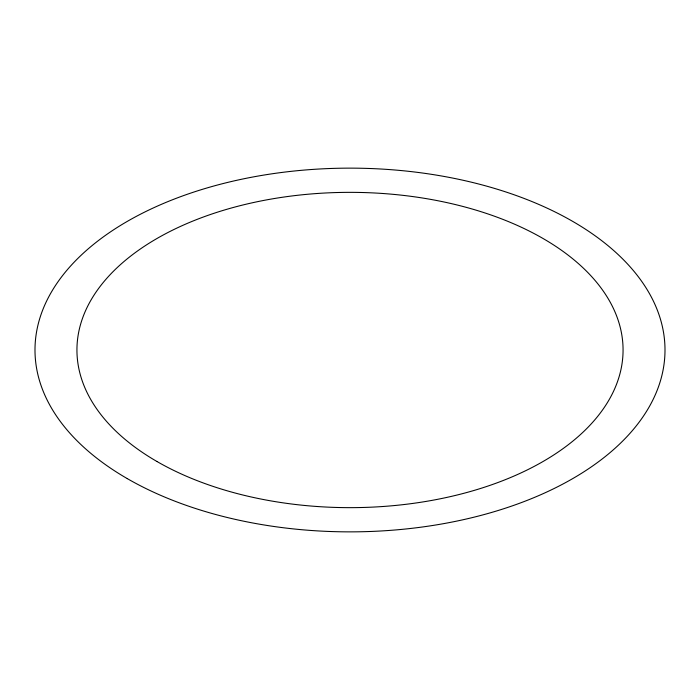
<?xml version="1.0" encoding="UTF-8"?>
<svg xmlns="http://www.w3.org/2000/svg" width="700" height="700" viewBox="0 0 700 700"><rect width="100%" height="100%" fill="white"/><g stroke="black" fill="none" stroke-linecap="round" stroke-linejoin="round"><path stroke-width="1.05" d="M127.26 478.599A315 181.86 0 0 0 654.264 397.066A315 181.86 0 0 0 268.476 174.335A315 181.86 0 0 0 127.26 478.599M156.914 461.475A273.061 157.649 0 0 0 613.76 390.801A273.061 157.649 0 0 0 279.326 197.724A273.061 157.649 0 0 0 156.914 461.475"/></g></svg>
